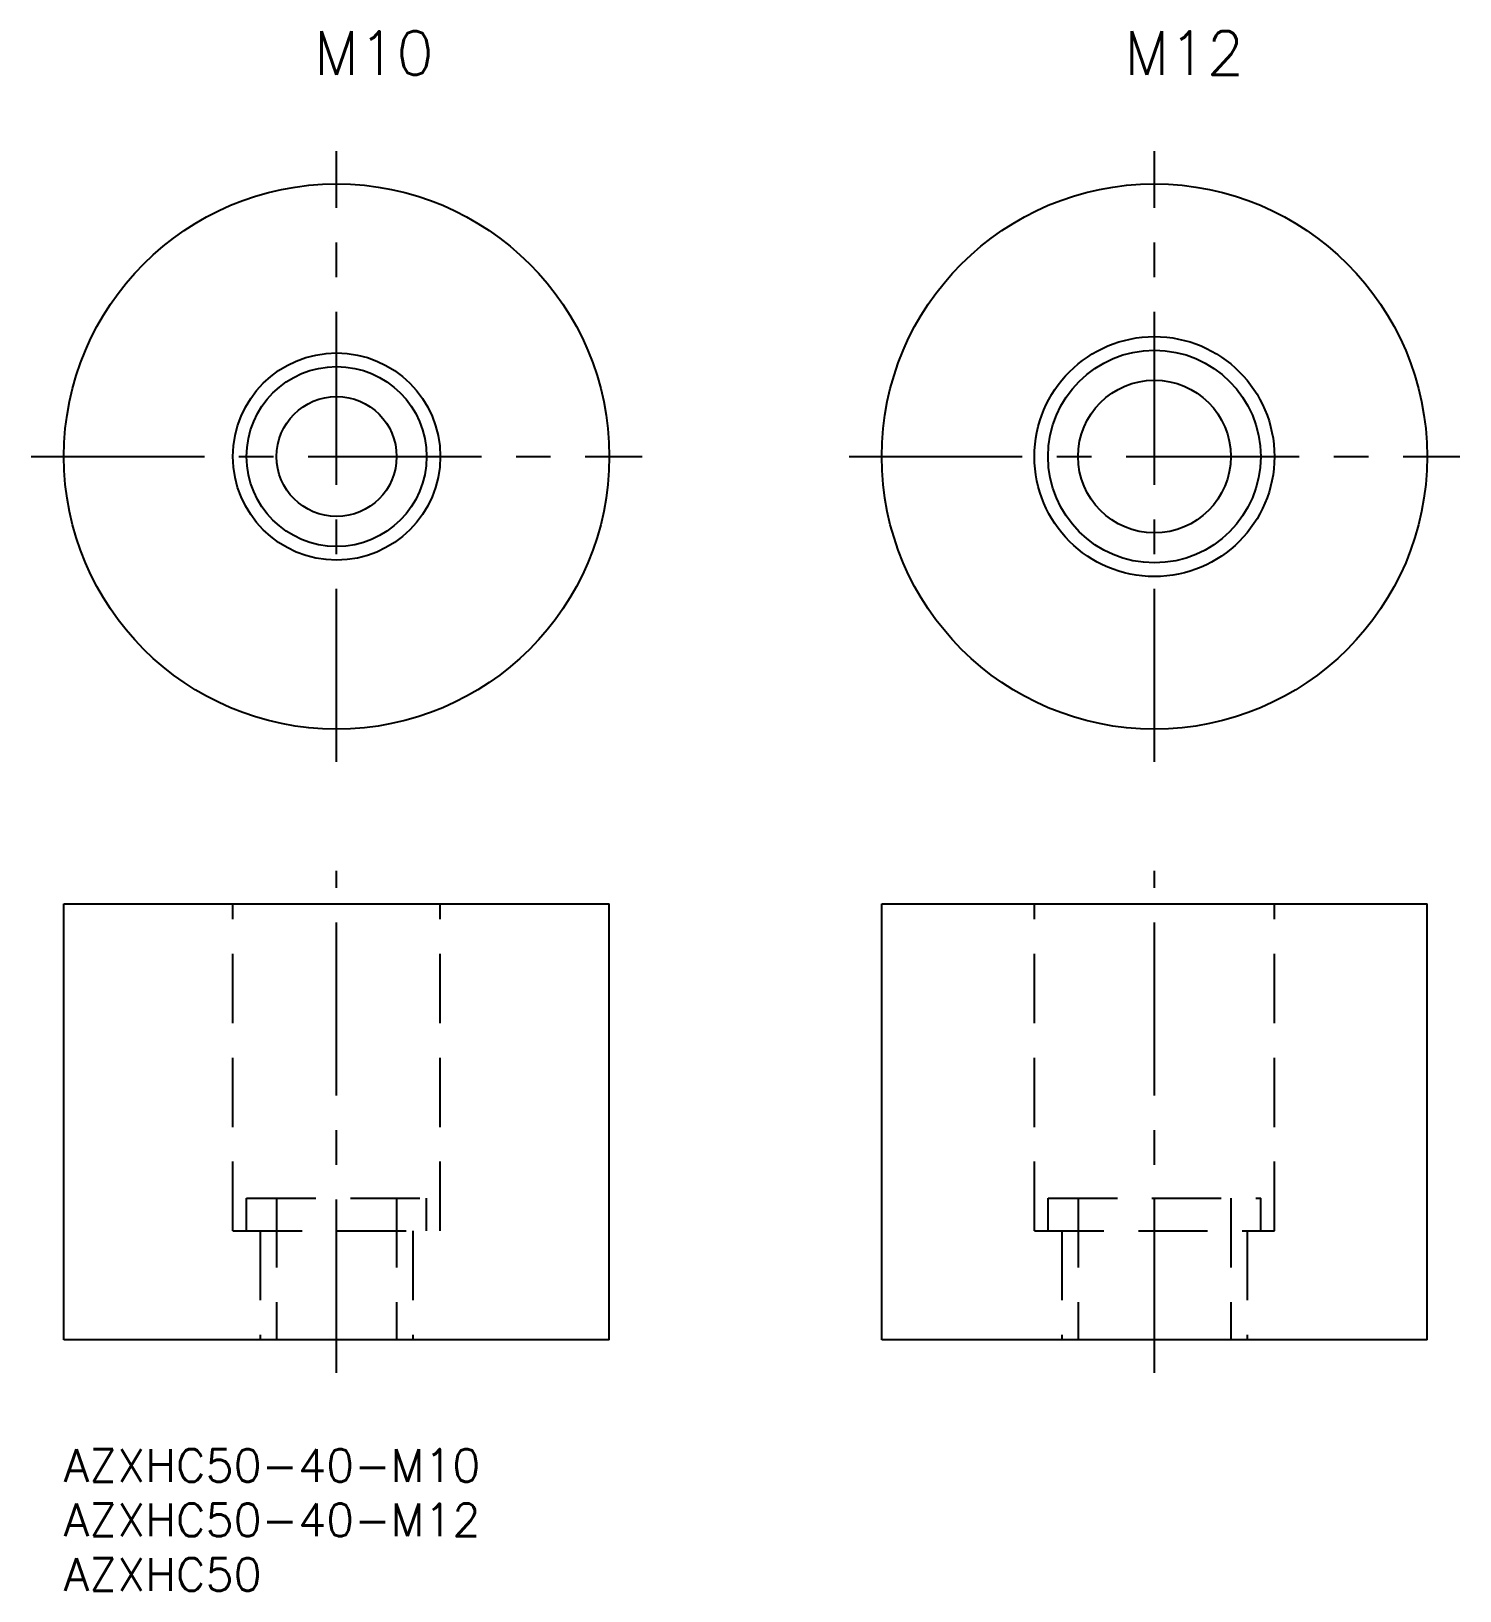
# Model space of a CAD drawing. Extents: x -3 to 128, y -13 to 130.
import ezdxf

# ---------------------------------------------------------------- set-up
doc = ezdxf.new("R2010")
doc.units = 0
doc.header["$LTSCALE"] = 0.5
doc.linetypes.add('CENTER', pattern=[50.8, 31.75, -6.35, 6.35, -6.35])
doc.linetypes.add('DASHED', pattern=[19.05, 12.7, -6.35])
for name, color, linetype in [('MSM_CENTER', 1, 'CENTER'), ('MSM_CONTINUOUS', 7, 'CONTINUOUS'), ('MSM_DASHED', 4, 'DASHED'), ('MSM_PART_NUMBER', 7, 'CONTINUOUS')]:
    doc.layers.add(name, color=color, linetype=linetype)
doc.styles.get("Standard").update_dxf_attribs({"font": 'txt.shx', "height": 1, "bigfont": 'bigfont.shx'})

# ---------------------------------------------------------------- blocks, each defined once
blk = doc.blocks.new('*U2')
at = {"layer": 'MSM_PART_NUMBER'}
blk.add_text('AZXHC50-40-M10', height=3, dxfattribs=at).set_placement((0, -3))
blk = doc.blocks.new('*U3')
at = {"layer": 'MSM_PART_NUMBER'}
blk.add_text('AZXHC50-40-M12', height=3, dxfattribs=at).set_placement((0, -8))
blk = doc.blocks.new('*U4')
at = {"layer": 'MSM_PART_NUMBER'}
blk.add_text('AZXHC50', height=3, dxfattribs=at).set_placement((0, -13))

msp = doc.modelspace()

# ---------------------------------------------------------------- linework, layer by layer
at = {"layer": 'MSM_CENTER'}
for p, q in [((25, 63), (25, 119)), ((99.98, 63), (99.98, 119)), ((-3, 91), (53, 91)), ((71.98, 91), (127.98, 91)), ((25, 7), (25, 53)), ((99.98, 7), (99.98, 53))]:
    msp.add_line(p, q, dxfattribs=at)
at = {"layer": 'MSM_CONTINUOUS'}
for p, q in [((0, 10), (0, 50)), ((0, 50), (50, 50)), ((50, 10), (50, 50)), ((74.98, 50), (124.98, 50)), ((74.98, 10), (74.98, 50)), ((124.98, 10), (124.98, 50)), ((50, 10), (0, 10)), ((124.98, 10), (74.98, 10))]:
    msp.add_line(p, q, dxfattribs=at)
for centre, radius in [((25, 91), 25), ((99.98, 91), 25), ((99.98, 91), 11), ((25, 91), 9.5), ((99.98, 91), 9.75), ((25, 91), 8.25), ((99.98, 91), 7), ((25, 91), 5.5)]:
    msp.add_circle(centre, radius, dxfattribs=at)
at = {"layer": 'MSM_DASHED'}
for p, q in [((15.5, 20), (15.5, 50)), ((34.5, 20), (34.5, 50)), ((88.98, 20), (88.98, 50)), ((110.98, 20), (110.98, 50)), ((16.75, 23), (33.25, 23)), ((16.75, 20), (16.75, 23)), ((19.5, 23), (19.5, 10)), ((30.5, 23), (30.5, 10)), ((33.25, 20), (33.25, 23)), ((90.23, 23), (109.73, 23)), ((90.23, 20), (90.23, 23)), ((92.98, 23), (92.98, 10)), ((106.98, 23), (106.98, 10)), ((109.73, 20), (109.73, 23)), ((15.5, 20), (34.5, 20)), ((18, 20), (18, 10)), ((32, 20), (32, 10)), ((88.98, 20), (110.98, 20)), ((91.48, 20), (91.48, 10)), ((108.48, 20), (108.48, 10))]:
    msp.add_line(p, q, dxfattribs=at)

# ---------------------------------------------------------------- block references
at = {"layer": 'MSM_CONTINUOUS'}
for name in ['*U2', '*U3', '*U4']:
    msp.add_blockref(name, (0, 0), dxfattribs=at)

# ---------------------------------------------------------------- texts
for s, p in [('M10', (22.93, 126)), ('M12', (97.23, 126))]:
    msp.add_text(s, height=4, dxfattribs=at).set_placement(p)

doc.saveas('drawing.dxf')
